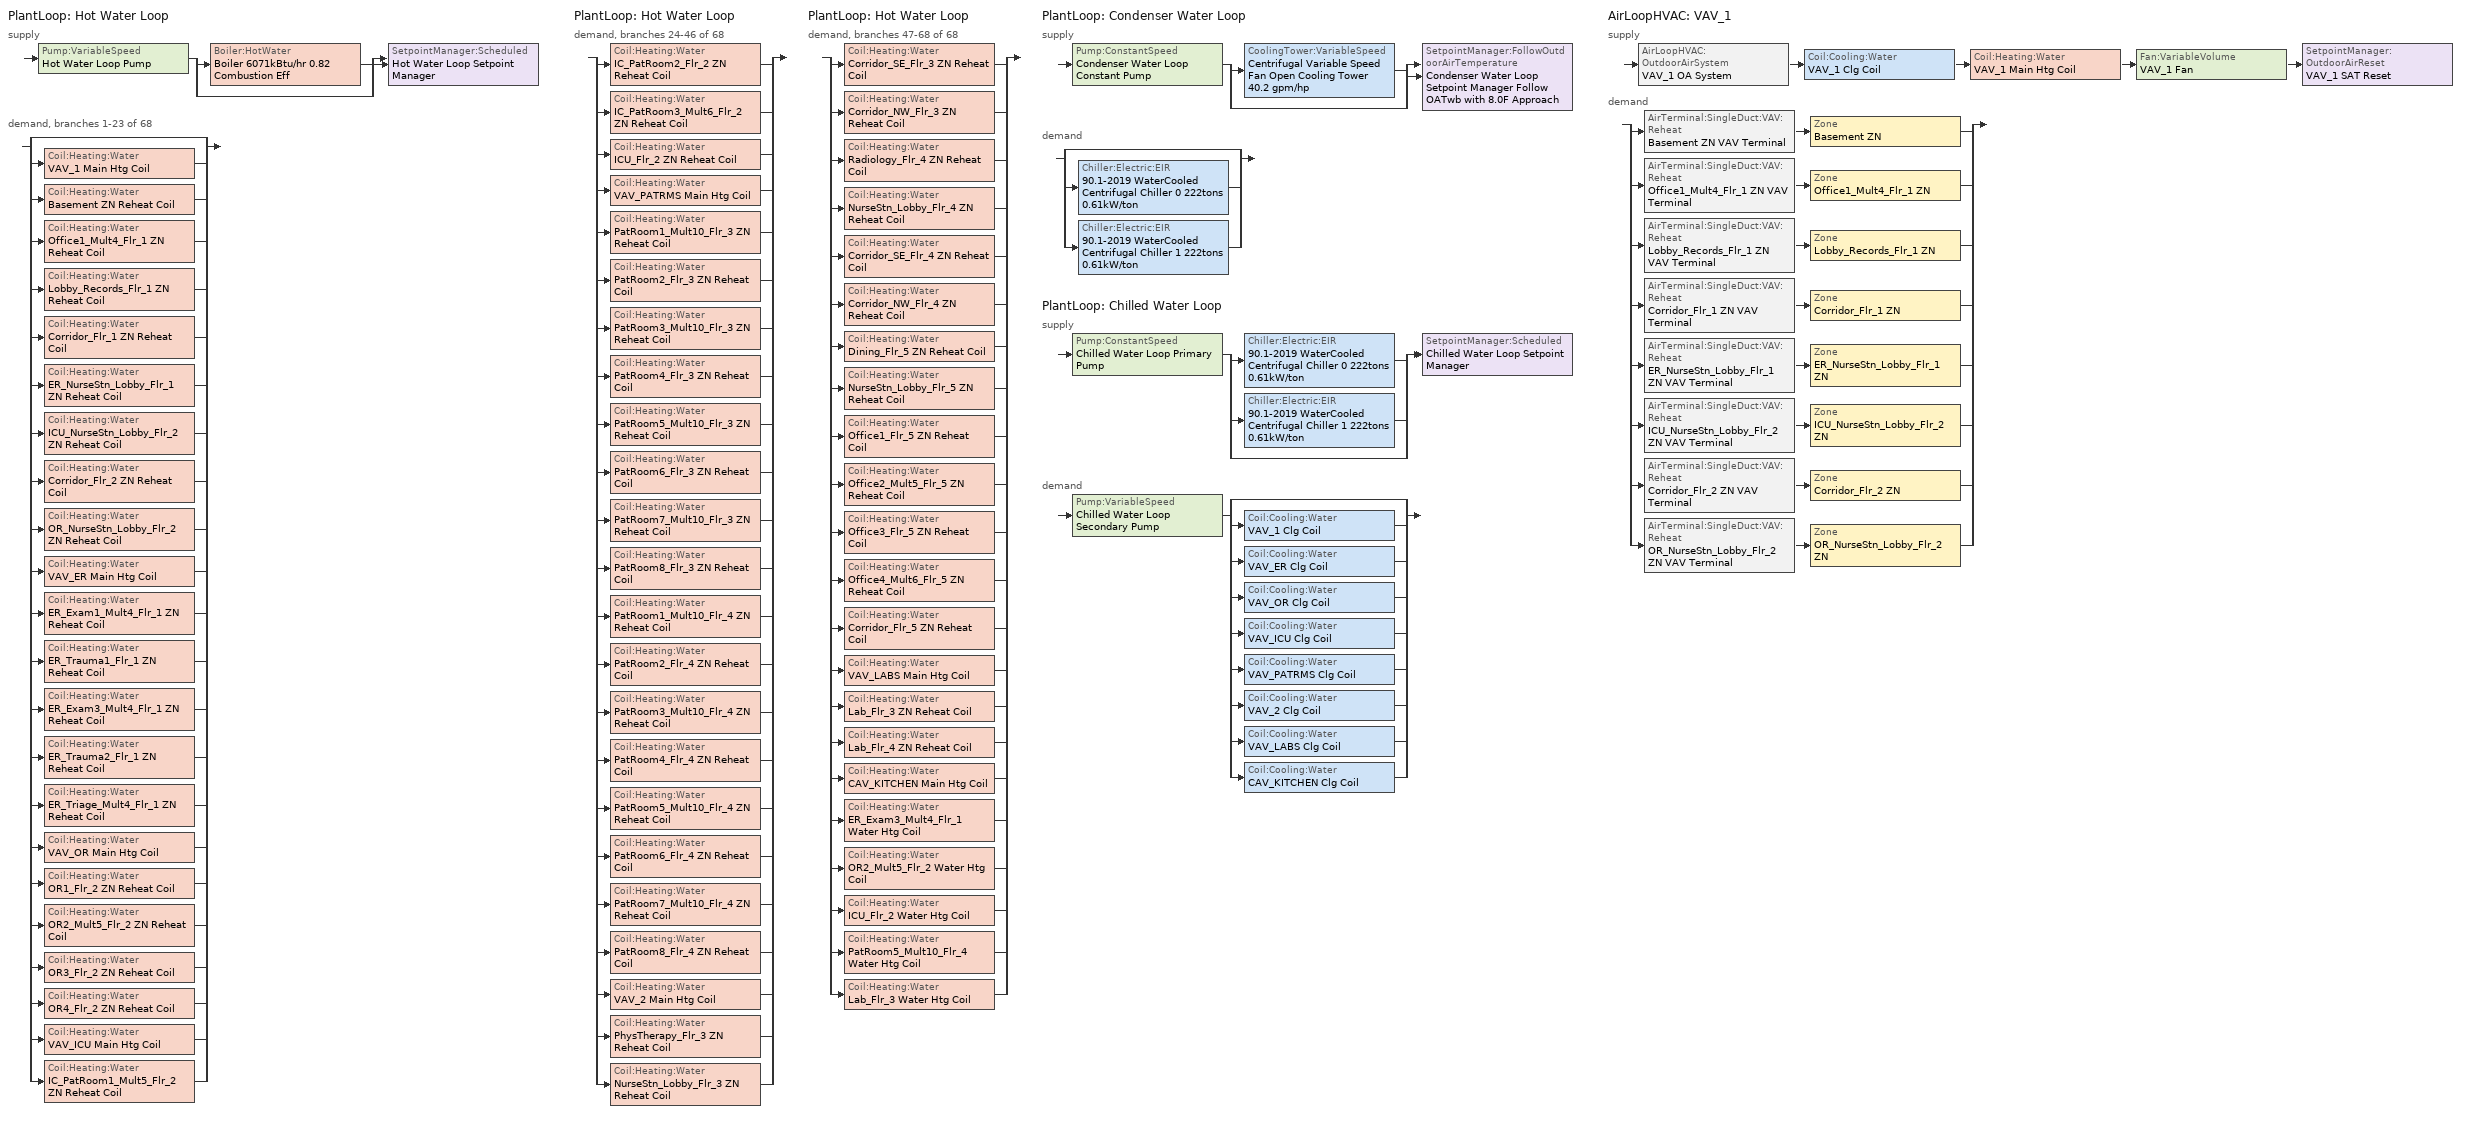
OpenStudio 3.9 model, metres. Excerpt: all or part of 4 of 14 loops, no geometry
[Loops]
PlantLoop 'Hot Water Loop'
 supply: Pump:VariableSpeed 'Hot Water Loop Pump' > split
  | Boiler:HotWater 'Boiler 6071kBtu/hr 0.82 Combustion Eff'
  | bypass
  join > SetpointManager:Scheduled 'Hot Water Loop Setpoint Manager'
 demand, branches 1-23 of 68: split
  | bypass
  | Coil:Heating:Water 'VAV_1 Main Htg Coil'
  | Coil:Heating:Water 'Basement ZN Reheat Coil'
  | Coil:Heating:Water 'Office1_Mult4_Flr_1 ZN Reheat Coil'
  | Coil:Heating:Water 'Lobby_Records_Flr_1 ZN Reheat Coil'
  | Coil:Heating:Water 'Corridor_Flr_1 ZN Reheat Coil'
  | Coil:Heating:Water 'ER_NurseStn_Lobby_Flr_1 ZN Reheat Coil'
  | Coil:Heating:Water 'ICU_NurseStn_Lobby_Flr_2 ZN Reheat Coil'
  | Coil:Heating:Water 'Corridor_Flr_2 ZN Reheat Coil'
  | Coil:Heating:Water 'OR_NurseStn_Lobby_Flr_2 ZN Reheat Coil'
  | Coil:Heating:Water 'VAV_ER Main Htg Coil'
  | Coil:Heating:Water 'ER_Exam1_Mult4_Flr_1 ZN Reheat Coil'
  | Coil:Heating:Water 'ER_Trauma1_Flr_1 ZN Reheat Coil'
  | Coil:Heating:Water 'ER_Exam3_Mult4_Flr_1 ZN Reheat Coil'
  | Coil:Heating:Water 'ER_Trauma2_Flr_1 ZN Reheat Coil'
  | Coil:Heating:Water 'ER_Triage_Mult4_Flr_1 ZN Reheat Coil'
  | Coil:Heating:Water 'VAV_OR Main Htg Coil'
  | Coil:Heating:Water 'OR1_Flr_2 ZN Reheat Coil'
  | Coil:Heating:Water 'OR2_Mult5_Flr_2 ZN Reheat Coil'
  | Coil:Heating:Water 'OR3_Flr_2 ZN Reheat Coil'
  | Coil:Heating:Water 'OR4_Flr_2 ZN Reheat Coil'
  | Coil:Heating:Water 'VAV_ICU Main Htg Coil'
  | Coil:Heating:Water 'IC_PatRoom1_Mult5_Flr_2 ZN Reheat Coil'
PlantLoop 'Hot Water Loop'
 demand, branches 24-46 of 68: split
  | Coil:Heating:Water 'IC_PatRoom2_Flr_2 ZN Reheat Coil'
  | Coil:Heating:Water 'IC_PatRoom3_Mult6_Flr_2 ZN Reheat Coil'
  | Coil:Heating:Water 'ICU_Flr_2 ZN Reheat Coil'
  | Coil:Heating:Water 'VAV_PATRMS Main Htg Coil'
  | Coil:Heating:Water 'PatRoom1_Mult10_Flr_3 ZN Reheat Coil'
  | Coil:Heating:Water 'PatRoom2_Flr_3 ZN Reheat Coil'
  | Coil:Heating:Water 'PatRoom3_Mult10_Flr_3 ZN Reheat Coil'
  | Coil:Heating:Water 'PatRoom4_Flr_3 ZN Reheat Coil'
  | Coil:Heating:Water 'PatRoom5_Mult10_Flr_3 ZN Reheat Coil'
  | Coil:Heating:Water 'PatRoom6_Flr_3 ZN Reheat Coil'
  | Coil:Heating:Water 'PatRoom7_Mult10_Flr_3 ZN Reheat Coil'
  | Coil:Heating:Water 'PatRoom8_Flr_3 ZN Reheat Coil'
  | Coil:Heating:Water 'PatRoom1_Mult10_Flr_4 ZN Reheat Coil'
  | Coil:Heating:Water 'PatRoom2_Flr_4 ZN Reheat Coil'
  | Coil:Heating:Water 'PatRoom3_Mult10_Flr_4 ZN Reheat Coil'
  | Coil:Heating:Water 'PatRoom4_Flr_4 ZN Reheat Coil'
  | Coil:Heating:Water 'PatRoom5_Mult10_Flr_4 ZN Reheat Coil'
  | Coil:Heating:Water 'PatRoom6_Flr_4 ZN Reheat Coil'
  | Coil:Heating:Water 'PatRoom7_Mult10_Flr_4 ZN Reheat Coil'
  | Coil:Heating:Water 'PatRoom8_Flr_4 ZN Reheat Coil'
  | Coil:Heating:Water 'VAV_2 Main Htg Coil'
  | Coil:Heating:Water 'PhysTherapy_Flr_3 ZN Reheat Coil'
  | Coil:Heating:Water 'NurseStn_Lobby_Flr_3 ZN Reheat Coil'
PlantLoop 'Hot Water Loop'
 demand, branches 47-68 of 68: split
  | Coil:Heating:Water 'Corridor_SE_Flr_3 ZN Reheat Coil'
  | Coil:Heating:Water 'Corridor_NW_Flr_3 ZN Reheat Coil'
  | Coil:Heating:Water 'Radiology_Flr_4 ZN Reheat Coil'
  | Coil:Heating:Water 'NurseStn_Lobby_Flr_4 ZN Reheat Coil'
  | Coil:Heating:Water 'Corridor_SE_Flr_4 ZN Reheat Coil'
  | Coil:Heating:Water 'Corridor_NW_Flr_4 ZN Reheat Coil'
  | Coil:Heating:Water 'Dining_Flr_5 ZN Reheat Coil'
  | Coil:Heating:Water 'NurseStn_Lobby_Flr_5 ZN Reheat Coil'
  | Coil:Heating:Water 'Office1_Flr_5 ZN Reheat Coil'
  | Coil:Heating:Water 'Office2_Mult5_Flr_5 ZN Reheat Coil'
  | Coil:Heating:Water 'Office3_Flr_5 ZN Reheat Coil'
  | Coil:Heating:Water 'Office4_Mult6_Flr_5 ZN Reheat Coil'
  | Coil:Heating:Water 'Corridor_Flr_5 ZN Reheat Coil'
  | Coil:Heating:Water 'VAV_LABS Main Htg Coil'
  | Coil:Heating:Water 'Lab_Flr_3 ZN Reheat Coil'
  | Coil:Heating:Water 'Lab_Flr_4 ZN Reheat Coil'
  | Coil:Heating:Water 'CAV_KITCHEN Main Htg Coil'
  | Coil:Heating:Water 'ER_Exam3_Mult4_Flr_1 Water Htg Coil'
  | Coil:Heating:Water 'OR2_Mult5_Flr_2 Water Htg Coil'
  | Coil:Heating:Water 'ICU_Flr_2 Water Htg Coil'
  | Coil:Heating:Water 'PatRoom5_Mult10_Flr_4 Water Htg Coil'
  | Coil:Heating:Water 'Lab_Flr_3 Water Htg Coil'
PlantLoop 'Condenser Water Loop'
 supply: Pump:ConstantSpeed 'Condenser Water Loop Constant Pump' > split
  | CoolingTower:VariableSpeed 'Centrifugal Variable Speed Fan Open Cooling Tower 40.2 gpm/hp'
  | bypass
  join > SetpointManager:FollowOutdoorAirTemperature 'Condenser Water Loop Setpoint Manager Follow OATwb with 8.0F Approach'
 demand: split
  | bypass
  | Chiller:Electric:EIR '90.1-2019 WaterCooled  Centrifugal Chiller 0 222tons 0.61kW/ton'
  | Chiller:Electric:EIR '90.1-2019 WaterCooled  Centrifugal Chiller 1 222tons 0.61kW/ton'
PlantLoop 'Chilled Water Loop'
 supply: Pump:ConstantSpeed 'Chilled Water Loop Primary Pump' > split
  | Chiller:Electric:EIR '90.1-2019 WaterCooled  Centrifugal Chiller 0 222tons 0.61kW/ton'
  | Chiller:Electric:EIR '90.1-2019 WaterCooled  Centrifugal Chiller 1 222tons 0.61kW/ton'
  | bypass
  join > SetpointManager:Scheduled 'Chilled Water Loop Setpoint Manager'
 demand: Pump:VariableSpeed 'Chilled Water Loop Secondary Pump' > split
  | bypass
  | Coil:Cooling:Water 'VAV_1 Clg Coil'
  | Coil:Cooling:Water 'VAV_ER Clg Coil'
  | Coil:Cooling:Water 'VAV_OR Clg Coil'
  | Coil:Cooling:Water 'VAV_ICU Clg Coil'
  | Coil:Cooling:Water 'VAV_PATRMS Clg Coil'
  | Coil:Cooling:Water 'VAV_2 Clg Coil'
  | Coil:Cooling:Water 'VAV_LABS Clg Coil'
  | Coil:Cooling:Water 'CAV_KITCHEN Clg Coil'
AirLoopHVAC 'VAV_1'
 supply: AirLoopHVAC:OutdoorAirSystem 'VAV_1 OA System' > Coil:Cooling:Water 'VAV_1 Clg Coil' > Coil:Heating:Water 'VAV_1 Main Htg Coil' > Fan:VariableVolume 'VAV_1 Fan' > SetpointManager:OutdoorAirReset 'VAV_1 SAT Reset'
 demand: split
  | AirTerminal:SingleDuct:VAV:Reheat 'Basement ZN VAV Terminal' > Zone 'Basement ZN'
  | AirTerminal:SingleDuct:VAV:Reheat 'Office1_Mult4_Flr_1 ZN VAV Terminal' > Zone 'Office1_Mult4_Flr_1 ZN'
  | AirTerminal:SingleDuct:VAV:Reheat 'Lobby_Records_Flr_1 ZN VAV Terminal' > Zone 'Lobby_Records_Flr_1 ZN'
  | AirTerminal:SingleDuct:VAV:Reheat 'Corridor_Flr_1 ZN VAV Terminal' > Zone 'Corridor_Flr_1 ZN'
  | AirTerminal:SingleDuct:VAV:Reheat 'ER_NurseStn_Lobby_Flr_1 ZN VAV Terminal' > Zone 'ER_NurseStn_Lobby_Flr_1 ZN'
  | AirTerminal:SingleDuct:VAV:Reheat 'ICU_NurseStn_Lobby_Flr_2 ZN VAV Terminal' > Zone 'ICU_NurseStn_Lobby_Flr_2 ZN'
  | AirTerminal:SingleDuct:VAV:Reheat 'Corridor_Flr_2 ZN VAV Terminal' > Zone 'Corridor_Flr_2 ZN'
  | AirTerminal:SingleDuct:VAV:Reheat 'OR_NurseStn_Lobby_Flr_2 ZN VAV Terminal' > Zone 'OR_NurseStn_Lobby_Flr_2 ZN'
[Sizing:Zone] Zone Cooling Design Supply Air Temperature Input Method=SupplyAirTemperature; Zone Cooling Design Supply Air Temperature {C}=12.7778; Zone Cooling Design Supply Air Temperature Difference {deltaC}=11.11; Zone Heating Design Supply Air Temperature Input Method=SupplyAirTemperature; Zone Heating Design Supply Air Temperature {C}=40; Zone Heating Design Supply Air Temperature Difference {deltaC}=11.11; Zone Cooling Design Supply Air Humidity Ratio {kg-H2O/kg-air}=0.0085; Zone Heating Design Supply Air Humidity Ratio {kg-H2O/kg-air}=0.008; Cooling Design Air Flow Method=DesignDayWithLimit; Heating Design Air Flow Method=DesignDay; Heating Maximum Air Flow Fraction=1; Account for Dedicated Outdoor Air System=No; Dedicated Outdoor Air System Control Strategy=NeutralSupplyAir; Dedicated Outdoor Air Low Setpoint Temperature for Design {C}=autosize; Dedicated Outdoor Air High Setpoint Temperature for Design {C}=autosize; Zone Load Sizing Method=Sensible Load Only No Latent Load; Zone Latent Cooling Design Supply Air Humidity Ratio Input Method=HumidityRatioDifference; Zone Cooling Design Supply Air Humidity Ratio Difference {kgWater/kgDryAir}=0.005; Zone Latent Heating Design Supply Air Humidity Ratio Input Method=HumidityRatioDifference; Zone Humidification Design Supply Air Humidity Ratio Difference {kgWater/kgDryAir}=0.005; Design Minimum Zone Ventilation Efficiency=0.6; Sizing Option=Coincident
Corridor_Flr_1 ZN; Corridor_Flr_2 ZN; ER_NurseStn_Lobby_Flr_1 ZN; ICU_NurseStn_Lobby_Flr_2 ZN; Lobby_Records_Flr_1 ZN; Office1_Mult4_Flr_1 ZN; OR_NurseStn_Lobby_Flr_2 ZN
[Zone equipment]
Basement ZN: Basement ZN VAV Terminal
Corridor_Flr_1 ZN: Corridor_Flr_1 ZN VAV Terminal
Corridor_Flr_2 ZN: Corridor_Flr_2 ZN VAV Terminal
ER_NurseStn_Lobby_Flr_1 ZN: ER_NurseStn_Lobby_Flr_1 ZN VAV Terminal
ICU_NurseStn_Lobby_Flr_2 ZN: ICU_NurseStn_Lobby_Flr_2 ZN VAV Terminal
Lobby_Records_Flr_1 ZN: Lobby_Records_Flr_1 ZN VAV Terminal
Office1_Mult4_Flr_1 ZN: Office1_Mult4_Flr_1 ZN VAV Terminal
OR_NurseStn_Lobby_Flr_2 ZN: OR_NurseStn_Lobby_Flr_2 ZN VAV Terminal
[PlantLoop] Glycol Concentration=0; Plant Loop Volume {m3}=Autocalculate; Load Distribution Scheme=Optimal
Name | Fluid Type | Minimum Loop Temperature {C} | Maximum Loop Temperature {C} | Common Pipe Simulation
Hot Water Loop | Water | 10
Condenser Water Loop |  | 5 | 80
Chilled Water Loop |  | 1 | 40 | CommonPipe
[Sizing:Plant]
Name | Loop Type | Design Loop Exit Temperature {C} | Loop Design Temperature Difference {deltaC} | Sizing Option | Zone Timesteps in Averaging Window | Coincident Sizing Factor Mode
Hot Water Loop | Heating | 82.2222 | 11.1111 | NonCoincident | 1 | None
Condenser Water Loop | Condenser | 29.4444 | 5.55556 | Coincident | 6 | GlobalCoolingSizingFactor
Chilled Water Loop | Cooling | 6.66667 | 8.33333 | NonCoincident | 1 | None
[SetpointManager:Scheduled] Control Variable=Temperature
Name | Schedule | Setpoint Node or NodeList
Hot Water Loop Setpoint Manager | Hot Water Loop Temp - 180F | Hot Water Loop Supply Outlet Node
Chilled Water Loop Setpoint Manager | Chilled Water Loop Temp - 44F | Chilled Water Loop Supply Outlet Node
[Pump:VariableSpeed] Motor Efficiency=0.94023; Coefficient 1 of the Part Load Performance Curve=0; Coefficient 2 of the Part Load Performance Curve=0.0205; Coefficient 3 of the Part Load Performance Curve=0.4101; Coefficient 4 of the Part Load Performance Curve=0.5753; Pump Control Type=Intermittent; Skin Loss Radiative Fraction=0.5; Design Power Sizing Method=PowerPerFlowPerPressure; Design Electric Power per Unit Flow Rate {W/(m3/s)}=348701.1; Design Shaft Power per Unit Flow Rate per Unit Head {W-s/m3-Pa}=1.28205; Design Minimum Flow Rate Fraction=0
Name | Rated Pump Head {Pa} | Fraction of Motor Inefficiencies to Fluid Stream
Hot Water Loop Pump | 179344
Chilled Water Loop Secondary Pump | 134508 | 0
[Boiler:HotWater]
Boiler 6071kBtu/hr 0.82 Combustion Eff: Fuel Type=NaturalGas; Nominal Thermal Efficiency=0.813; Efficiency Curve Temperature Evaluation Variable=LeavingBoiler; Normalized Boiler Efficiency Curve=Boiler with Minimum Turndown; Minimum Part Load Ratio=0; Maximum Part Load Ratio=1.2; Optimum Part Load Ratio=1; Water Outlet Upper Temperature Limit {C}=95; Boiler Flow Mode=LeavingSetpointModulated; On Cycle Parasitic Electric Load {W}=0; Off Cycle Parasitic Fuel Load {W}=0; Sizing Factor=1
[SetpointManager:FollowOutdoorAirTemperature]
Condenser Water Loop Setpoint Manager Follow OATwb with 8.0F Approach: Control Variable=Temperature; Reference Temperature Type=OutdoorAirWetBulb; Offset Temperature Difference {deltaC}=4.44444; Maximum Setpoint Temperature {C}=29.4444; Minimum Setpoint Temperature {C}=21.1111; Setpoint Node or NodeList=Condenser Water Loop Supply Outlet Node
[Pump:ConstantSpeed] Rated Flow Rate {m3/s}=autosize; Rated Power Consumption {W}=autosize; Fraction of Motor Inefficiencies to Fluid Stream=0; Pump Control Type=Intermittent; Design Power Sizing Method=PowerPerFlowPerPressure; Design Electric Power per Unit Flow Rate {W/(m3/s)}=348701.1; Design Shaft Power per Unit Flow Rate per Unit Head {W-s/m3-Pa}=1.28205
Name | Rated Pump Head {Pa} | Motor Efficiency
Condenser Water Loop Constant Pump | 148557 | 0.946296
Chilled Water Loop Primary Pump | 44836 | 0.927087
[CoolingTower:VariableSpeed]
Centrifugal Variable Speed Fan Open Cooling Tower 40.2 gpm/hp: Model Type=CoolToolsCrossFlow; Design Inlet Air Wet-Bulb Temperature {C}=25; Design Approach Temperature {deltaC}=4.44444; Design Range Temperature {deltaC}=5.55556; Design Water Flow Rate {m3/s}=autosize; Design Air Flow Rate {m3/s}=autosize; Design Fan Power {W}=23898.1; Fan Power Ratio Function of Air Flow Rate Ratio Curve=VSD-TWR-FAN-FPLR; Minimum Air Flow Rate Ratio=0.2; Fraction of Tower Capacity in Free Convection Regime=0.125; Basin Heater Capacity {W/K}=0; Basin Heater Setpoint Temperature {C}=2; Evaporation Loss Mode=SaturatedExit; Evaporation Loss Factor {percent/K}=0.2; Drift Loss Percent {percent}=0.008; Blowdown Calculation Mode=ConcentrationRatio; Blowdown Concentration Ratio=3; Number of Cells=2; Cell Control=MaximalCell; Sizing Factor=1
[Chiller:Electric:EIR] Reference Capacity {W}=Autosize; Reference COP {W/W}=5.76557; Reference Leaving Chilled Water Temperature {C}=6.66667; Reference Entering Condenser Fluid Temperature {C}=35; Reference Chilled Water Flow Rate {m3/s}=Autosize; Cooling Capacity Function of Temperature Curve=WaterCooled_Centrifugal_Chiller_2010_PathA_CAPFT; Electric Input to Cooling Output Ratio Function of Temperature Curve=WaterCooled_Centrifugal_Chiller_2010_PathA_EIRFT; Electric Input to Cooling Output Ratio Function of Part Load Ratio Curve=ChlrWtrCentPathAAllEIRRatio_fQRatio; Minimum Part Load Ratio=0.15; Maximum Part Load Ratio=1; Optimum Part Load Ratio=1; Minimum Unloading Ratio=0.25; Condenser Type=WaterCooled; Leaving Chilled Water Lower Temperature Limit {C}=2.22222; Chiller Flow Mode=ConstantFlow; Design Heat Recovery Water Flow Rate {m3/s}=Autosize; Sizing Factor=0.5; Basin Heater Setpoint Temperature {C}=10; Condenser Heat Recovery Relative Capacity Fraction=1; Condenser Flow Control=ConstantFlow; Condenser Minimum Flow Fraction=0.2; Thermosiphon Minimum Temperature Difference=0
90.1-2019 WaterCooled  Centrifugal Chiller 0 222tons 0.61kW/ton; 90.1-2019 WaterCooled  Centrifugal Chiller 1 222tons 0.61kW/ton
[AirLoopHVAC]
VAV_1: Availability Schedule=Hospital HVACOperationSchd; Design Supply Air Flow Rate {m3/s}=autosize; Design Return Air Flow Fraction of Supply Air Flow=1
[Sizing:System]
VAV_1: Type of Load to Size On=Sensible; Design Outdoor Air Flow Rate {m3/s}=4.32657; Central Heating Maximum System Air Flow Ratio=0.3; Preheat Design Temperature {C}=7.22222; Preheat Design Humidity Ratio {kg-H2O/kg-Air}=0.008; Precool Design Temperature {C}=12.7778; Precool Design Humidity Ratio {kg-H2O/kg-Air}=0.008; Central Cooling Design Supply Air Temperature {C}=12.7778; Central Heating Design Supply Air Temperature {C}=12.7778; Sizing Option=Coincident; 100% Outdoor Air in Cooling=No; 100% Outdoor Air in Heating=No; Central Cooling Design Supply Air Humidity Ratio {kg-H2O/kg-Air}=0.0085; Central Heating Design Supply Air Humidity Ratio {kg-H2O/kg-Air}=0.008; Cooling Design Air Flow Method=DesignDay; Heating Design Air Flow Method=DesignDay; System Outdoor Air Method=ZoneSum; Zone Maximum Outdoor Air Fraction=1; Cooling Supply Air Flow Rate Per Floor Area {m3/s-m2}=0.00996765; Cooling Fraction of Autosized Cooling Supply Air Flow Rate=1; Cooling Supply Air Flow Rate Per Unit Cooling Capacity {m3/s-W}=3.94755e-05; Heating Supply Air Flow Rate Per Floor Area {m3/s-m2}=0.00996765; Heating Fraction of Autosized Heating Supply Air Flow Rate=1; Heating Fraction of Autosized Cooling Supply Air Flow Rate=1; Heating Supply Air Flow Rate Per Unit Heating Capacity {m3/s-W}=3.15882e-05; Cooling Design Capacity Method=CoolingDesignCapacity; Cooling Design Capacity {W}=autosize; Cooling Design Capacity Per Floor Area {W/m2}=234.7; Fraction of Autosized Cooling Design Capacity=1; Heating Design Capacity Method=HeatingDesignCapacity; Heating Design Capacity {W}=autosize; Heating Design Capacity Per Floor Area {W/m2}=157; Fraction of Autosized Heating Design Capacity=1; Central Cooling Capacity Control Method=OnOff; Occupant Diversity=autosize
[Fan:VariableVolume]
VAV_1 Fan: Availability Schedule=Always On Discrete; Fan Total Efficiency=0.61165; Pressure Rise {Pa}=1389.92; Maximum Flow Rate {m3/s}=Autosize; Fan Power Minimum Flow Rate Input Method=Fraction; Fan Power Minimum Flow Fraction=0.1; Fan Power Minimum Air Flow Rate {m3/s}=0; Motor Efficiency=0.941; Motor In Airstream Fraction=1; Fan Power Coefficient 1=0.0407599; Fan Power Coefficient 2=0.088045; Fan Power Coefficient 3=-0.0729261; Fan Power Coefficient 4=0.94374; Fan Power Coefficient 5=0
[Coil:Heating:Water] Availability Schedule=Always On Discrete; Rated Inlet Water Temperature {C}=82.2222; Rated Outlet Water Temperature {C}=71.1111
Name | Rated Inlet Air Temperature {C} | Rated Outlet Air Temperature {C}
VAV_1 Main Htg Coil; VAV_ER Main Htg Coil; VAV_OR Main Htg Coil; VAV_ICU Main Htg Coil; VAV_PATRMS Main Htg Coil; VAV_2 Main Htg Coil; VAV_LABS Main Htg Coil | 7.22222 | 12.7778
Basement ZN Reheat Coil; Office1_Mult4_Flr_1 ZN Reheat Coil; Lobby_Records_Flr_1 ZN Reheat Coil; Corridor_Flr_1 ZN Reheat Coil; ER_NurseStn_Lobby_Flr_1 ZN Reheat Coil; ICU_NurseStn_Lobby_Flr_2 ZN Reheat Coil; Corridor_Flr_2 ZN Reheat Coil; OR_NurseStn_Lobby_Flr_2 ZN Reheat Coil; ER_Exam1_Mult4_Flr_1 ZN Reheat Coil; ER_Trauma1_Flr_1 ZN Reheat Coil; ER_Exam3_Mult4_Flr_1 ZN Reheat Coil; ER_Trauma2_Flr_1 ZN Reheat Coil; ER_Triage_Mult4_Flr_1 ZN Reheat Coil; OR1_Flr_2 ZN Reheat Coil; OR2_Mult5_Flr_2 ZN Reheat Coil; OR3_Flr_2 ZN Reheat Coil; OR4_Flr_2 ZN Reheat Coil; IC_PatRoom1_Mult5_Flr_2 ZN Reheat Coil; IC_PatRoom2_Flr_2 ZN Reheat Coil; IC_PatRoom3_Mult6_Flr_2 ZN Reheat Coil; ICU_Flr_2 ZN Reheat Coil; PatRoom1_Mult10_Flr_3 ZN Reheat Coil; PatRoom2_Flr_3 ZN Reheat Coil; PatRoom3_Mult10_Flr_3 ZN Reheat Coil; PatRoom4_Flr_3 ZN Reheat Coil; PatRoom5_Mult10_Flr_3 ZN Reheat Coil; PatRoom6_Flr_3 ZN Reheat Coil; PatRoom7_Mult10_Flr_3 ZN Reheat Coil; PatRoom8_Flr_3 ZN Reheat Coil; PatRoom1_Mult10_Flr_4 ZN Reheat Coil; PatRoom2_Flr_4 ZN Reheat Coil; PatRoom3_Mult10_Flr_4 ZN Reheat Coil; PatRoom4_Flr_4 ZN Reheat Coil; PatRoom5_Mult10_Flr_4 ZN Reheat Coil; PatRoom6_Flr_4 ZN Reheat Coil; PatRoom7_Mult10_Flr_4 ZN Reheat Coil; PatRoom8_Flr_4 ZN Reheat Coil; PhysTherapy_Flr_3 ZN Reheat Coil; NurseStn_Lobby_Flr_3 ZN Reheat Coil; Corridor_SE_Flr_3 ZN Reheat Coil; Corridor_NW_Flr_3 ZN Reheat Coil; Radiology_Flr_4 ZN Reheat Coil; NurseStn_Lobby_Flr_4 ZN Reheat Coil; Corridor_SE_Flr_4 ZN Reheat Coil; Corridor_NW_Flr_4 ZN Reheat Coil; Dining_Flr_5 ZN Reheat Coil; NurseStn_Lobby_Flr_5 ZN Reheat Coil; Office1_Flr_5 ZN Reheat Coil; Office2_Mult5_Flr_5 ZN Reheat Coil; Office3_Flr_5 ZN Reheat Coil; Office4_Mult6_Flr_5 ZN Reheat Coil; Corridor_Flr_5 ZN Reheat Coil; Lab_Flr_3 ZN Reheat Coil; Lab_Flr_4 ZN Reheat Coil | 12.7778 | 40
CAV_KITCHEN Main Htg Coil | 12.8 | 40
ER_Exam3_Mult4_Flr_1 Water Htg Coil; OR2_Mult5_Flr_2 Water Htg Coil; ICU_Flr_2 Water Htg Coil; PatRoom5_Mult10_Flr_4 Water Htg Coil; Lab_Flr_3 Water Htg Coil | 16.6 | 32.2
[Controller:WaterCoil] Minimum Actuated Flow {m3/s}=0
Name | Water Coil | Action | Controller Convergence Tolerance {deltaC}
VAV_1 Main Htg Coil Controller | VAV_1 Main Htg Coil | Normal | 0.1
VAV_1 Clg Coil Controller | VAV_1 Clg Coil | Reverse
Basement ZN Reheat Coil Controller | Basement ZN Reheat Coil | Normal | 0.1
Office1_Mult4_Flr_1 ZN Reheat Coil Controller | Office1_Mult4_Flr_1 ZN Reheat Coil | Normal | 0.1
Lobby_Records_Flr_1 ZN Reheat Coil Controller | Lobby_Records_Flr_1 ZN Reheat Coil | Normal | 0.1
Corridor_Flr_1 ZN Reheat Coil Controller | Corridor_Flr_1 ZN Reheat Coil | Normal | 0.1
ER_NurseStn_Lobby_Flr_1 ZN Reheat Coil Controller | ER_NurseStn_Lobby_Flr_1 ZN Reheat Coil | Normal | 0.1
ICU_NurseStn_Lobby_Flr_2 ZN Reheat Coil Controller | ICU_NurseStn_Lobby_Flr_2 ZN Reheat Coil | Normal | 0.1
Corridor_Flr_2 ZN Reheat Coil Controller | Corridor_Flr_2 ZN Reheat Coil | Normal | 0.1
OR_NurseStn_Lobby_Flr_2 ZN Reheat Coil Controller | OR_NurseStn_Lobby_Flr_2 ZN Reheat Coil | Normal | 0.1
VAV_ER Main Htg Coil Controller | VAV_ER Main Htg Coil | Normal | 0.1
VAV_ER Clg Coil Controller | VAV_ER Clg Coil | Reverse
ER_Exam1_Mult4_Flr_1 ZN Reheat Coil Controller | ER_Exam1_Mult4_Flr_1 ZN Reheat Coil | Normal | 0.1
ER_Trauma1_Flr_1 ZN Reheat Coil Controller | ER_Trauma1_Flr_1 ZN Reheat Coil | Normal | 0.1
ER_Exam3_Mult4_Flr_1 ZN Reheat Coil Controller | ER_Exam3_Mult4_Flr_1 ZN Reheat Coil | Normal | 0.1
ER_Trauma2_Flr_1 ZN Reheat Coil Controller | ER_Trauma2_Flr_1 ZN Reheat Coil | Normal | 0.1
ER_Triage_Mult4_Flr_1 ZN Reheat Coil Controller | ER_Triage_Mult4_Flr_1 ZN Reheat Coil | Normal | 0.1
VAV_OR Main Htg Coil Controller | VAV_OR Main Htg Coil | Normal | 0.1
VAV_OR Clg Coil Controller | VAV_OR Clg Coil | Reverse
OR1_Flr_2 ZN Reheat Coil Controller | OR1_Flr_2 ZN Reheat Coil | Normal | 0.1
OR2_Mult5_Flr_2 ZN Reheat Coil Controller | OR2_Mult5_Flr_2 ZN Reheat Coil | Normal | 0.1
OR3_Flr_2 ZN Reheat Coil Controller | OR3_Flr_2 ZN Reheat Coil | Normal | 0.1
OR4_Flr_2 ZN Reheat Coil Controller | OR4_Flr_2 ZN Reheat Coil | Normal | 0.1
VAV_ICU Main Htg Coil Controller | VAV_ICU Main Htg Coil | Normal | 0.1
VAV_ICU Clg Coil Controller | VAV_ICU Clg Coil | Reverse
IC_PatRoom1_Mult5_Flr_2 ZN Reheat Coil Controller | IC_PatRoom1_Mult5_Flr_2 ZN Reheat Coil | Normal | 0.1
IC_PatRoom2_Flr_2 ZN Reheat Coil Controller | IC_PatRoom2_Flr_2 ZN Reheat Coil | Normal | 0.1
IC_PatRoom3_Mult6_Flr_2 ZN Reheat Coil Controller | IC_PatRoom3_Mult6_Flr_2 ZN Reheat Coil | Normal | 0.1
ICU_Flr_2 ZN Reheat Coil Controller | ICU_Flr_2 ZN Reheat Coil | Normal | 0.1
VAV_PATRMS Main Htg Coil Controller | VAV_PATRMS Main Htg Coil | Normal | 0.1
VAV_PATRMS Clg Coil Controller | VAV_PATRMS Clg Coil | Reverse
PatRoom1_Mult10_Flr_3 ZN Reheat Coil Controller | PatRoom1_Mult10_Flr_3 ZN Reheat Coil | Normal | 0.1
PatRoom2_Flr_3 ZN Reheat Coil Controller | PatRoom2_Flr_3 ZN Reheat Coil | Normal | 0.1
PatRoom3_Mult10_Flr_3 ZN Reheat Coil Controller | PatRoom3_Mult10_Flr_3 ZN Reheat Coil | Normal | 0.1
PatRoom4_Flr_3 ZN Reheat Coil Controller | PatRoom4_Flr_3 ZN Reheat Coil | Normal | 0.1
PatRoom5_Mult10_Flr_3 ZN Reheat Coil Controller | PatRoom5_Mult10_Flr_3 ZN Reheat Coil | Normal | 0.1
PatRoom6_Flr_3 ZN Reheat Coil Controller | PatRoom6_Flr_3 ZN Reheat Coil | Normal | 0.1
PatRoom7_Mult10_Flr_3 ZN Reheat Coil Controller | PatRoom7_Mult10_Flr_3 ZN Reheat Coil | Normal | 0.1
PatRoom8_Flr_3 ZN Reheat Coil Controller | PatRoom8_Flr_3 ZN Reheat Coil | Normal | 0.1
PatRoom1_Mult10_Flr_4 ZN Reheat Coil Controller | PatRoom1_Mult10_Flr_4 ZN Reheat Coil | Normal | 0.1
PatRoom2_Flr_4 ZN Reheat Coil Controller | PatRoom2_Flr_4 ZN Reheat Coil | Normal | 0.1
PatRoom3_Mult10_Flr_4 ZN Reheat Coil Controller | PatRoom3_Mult10_Flr_4 ZN Reheat Coil | Normal | 0.1
PatRoom4_Flr_4 ZN Reheat Coil Controller | PatRoom4_Flr_4 ZN Reheat Coil | Normal | 0.1
PatRoom5_Mult10_Flr_4 ZN Reheat Coil Controller | PatRoom5_Mult10_Flr_4 ZN Reheat Coil | Normal | 0.1
PatRoom6_Flr_4 ZN Reheat Coil Controller | PatRoom6_Flr_4 ZN Reheat Coil | Normal | 0.1
PatRoom7_Mult10_Flr_4 ZN Reheat Coil Controller | PatRoom7_Mult10_Flr_4 ZN Reheat Coil | Normal | 0.1
PatRoom8_Flr_4 ZN Reheat Coil Controller | PatRoom8_Flr_4 ZN Reheat Coil | Normal | 0.1
VAV_2 Main Htg Coil Controller | VAV_2 Main Htg Coil | Normal | 0.1
VAV_2 Clg Coil Controller | VAV_2 Clg Coil | Reverse
PhysTherapy_Flr_3 ZN Reheat Coil Controller | PhysTherapy_Flr_3 ZN Reheat Coil | Normal | 0.1
NurseStn_Lobby_Flr_3 ZN Reheat Coil Controller | NurseStn_Lobby_Flr_3 ZN Reheat Coil | Normal | 0.1
Corridor_SE_Flr_3 ZN Reheat Coil Controller | Corridor_SE_Flr_3 ZN Reheat Coil | Normal | 0.1
Corridor_NW_Flr_3 ZN Reheat Coil Controller | Corridor_NW_Flr_3 ZN Reheat Coil | Normal | 0.1
Radiology_Flr_4 ZN Reheat Coil Controller | Radiology_Flr_4 ZN Reheat Coil | Normal | 0.1
NurseStn_Lobby_Flr_4 ZN Reheat Coil Controller | NurseStn_Lobby_Flr_4 ZN Reheat Coil | Normal | 0.1
Corridor_SE_Flr_4 ZN Reheat Coil Controller | Corridor_SE_Flr_4 ZN Reheat Coil | Normal | 0.1
Corridor_NW_Flr_4 ZN Reheat Coil Controller | Corridor_NW_Flr_4 ZN Reheat Coil | Normal | 0.1
Dining_Flr_5 ZN Reheat Coil Controller | Dining_Flr_5 ZN Reheat Coil | Normal | 0.1
NurseStn_Lobby_Flr_5 ZN Reheat Coil Controller | NurseStn_Lobby_Flr_5 ZN Reheat Coil | Normal | 0.1
Office1_Flr_5 ZN Reheat Coil Controller | Office1_Flr_5 ZN Reheat Coil | Normal | 0.1
Office2_Mult5_Flr_5 ZN Reheat Coil Controller | Office2_Mult5_Flr_5 ZN Reheat Coil | Normal | 0.1
Office3_Flr_5 ZN Reheat Coil Controller | Office3_Flr_5 ZN Reheat Coil | Normal | 0.1
Office4_Mult6_Flr_5 ZN Reheat Coil Controller | Office4_Mult6_Flr_5 ZN Reheat Coil | Normal | 0.1
Corridor_Flr_5 ZN Reheat Coil Controller | Corridor_Flr_5 ZN Reheat Coil | Normal | 0.1
VAV_LABS Main Htg Coil Controller | VAV_LABS Main Htg Coil | Normal | 0.1
VAV_LABS Clg Coil Controller | VAV_LABS Clg Coil | Reverse
Lab_Flr_3 ZN Reheat Coil Controller | Lab_Flr_3 ZN Reheat Coil | Normal | 0.1
Lab_Flr_4 ZN Reheat Coil Controller | Lab_Flr_4 ZN Reheat Coil | Normal | 0.1
CAV_KITCHEN Main Htg Coil Controller | CAV_KITCHEN Main Htg Coil | Normal | 0.1
CAV_KITCHEN Clg Coil Controller | CAV_KITCHEN Clg Coil | Reverse
ER_Exam3_Mult4_Flr_1 Water Htg Coil Controller | ER_Exam3_Mult4_Flr_1 Water Htg Coil | Normal | 0.1
OR2_Mult5_Flr_2 Water Htg Coil Controller | OR2_Mult5_Flr_2 Water Htg Coil | Normal | 0.1
ICU_Flr_2 Water Htg Coil Controller | ICU_Flr_2 Water Htg Coil | Normal | 0.1
PatRoom5_Mult10_Flr_4 Water Htg Coil Controller | PatRoom5_Mult10_Flr_4 Water Htg Coil | Normal | 0.1
Lab_Flr_3 Water Htg Coil Controller | Lab_Flr_3 Water Htg Coil | Normal | 0.1
[Coil:Cooling:Water] Availability Schedule=Always On Discrete; Design Inlet Water Temperature {C}=Autosize; Heat Exchanger Configuration=CrossFlow
VAV_1 Clg Coil; VAV_ER Clg Coil; VAV_OR Clg Coil; VAV_ICU Clg Coil; VAV_PATRMS Clg Coil; VAV_2 Clg Coil; VAV_LABS Clg Coil; CAV_KITCHEN Clg Coil
[Controller:OutdoorAir]
VAV_1 OA Controller: Minimum Outdoor Air Flow Rate {m3/s}=0; Maximum Outdoor Air Flow Rate {m3/s}=Autosize; Economizer Control Type=DifferentialEnthalpy; Economizer Control Action Type=ModulateFlow; Lockout Type=LockoutWithHeating; Minimum Limit Type=FixedMinimum; Minimum Outdoor Air Schedule=Hospital BLDG_OA_FRAC_SCH; Maximum Fraction of Outdoor Air Schedule=VAV_1_MAX_OA_FRAC; Controller Mechanical Ventilation=VAV_1 Vent Controller; High Humidity Control=No; High Humidity Outdoor Air Flow Ratio=1; Control High Indoor Humidity Based on Outdoor Humidity Ratio=Yes; Heat Recovery Bypass Control Type=BypassWhenOAFlowGreaterThanMinimum; Economizer Operation Staging=InterlockedWithMechanicalCooling
[Controller:MechanicalVentilation]
VAV_1 Vent Controller: Availability Schedule=Always On Discrete; System Outdoor Air Method=Standard62.1VentilationRateProcedureWithLimit
[AirLoopHVAC:OutdoorAirSystem]
VAV_1 OA System: Controller=VAV_1 OA Controller
[AirTerminal:SingleDuct:VAV:Reheat] Availability Schedule=Always On Discrete; Maximum Air Flow Rate {m3/s}=AutoSize; Fixed Minimum Air Flow Rate {m3/s}=0; Maximum Hot Water or Steam Flow Rate {m3/s}=AutoSize; Minimum Hot Water or Steam Flow Rate {m3/s}=0; Convergence Tolerance=0.001; Damper Heating Action=ReverseWithLimits; Maximum Flow per Zone Floor Area During Reheat {m3/s-m2}=AutoSize; Maximum Flow Fraction During Reheat=0.5; Maximum Reheat Air Temperature {C}=40; Control For Outdoor Air=No
Name | Zone Minimum Air Flow Input Method | Constant Minimum Air Flow Fraction | Reheat Coil | Minimum Air Flow Fraction Schedule
Basement ZN VAV Terminal | Constant | 0.725 | Basement ZN Reheat Coil
Office1_Mult4_Flr_1 ZN VAV Terminal | Scheduled | 0 | Office1_Mult4_Flr_1 ZN Reheat Coil | Office1_Mult4_Flr_1 ZN VAV Terminal - MDP - adjusted
Lobby_Records_Flr_1 ZN VAV Terminal | Constant | 0.375 | Lobby_Records_Flr_1 ZN Reheat Coil
Corridor_Flr_1 ZN VAV Terminal | Constant | 0.539 | Corridor_Flr_1 ZN Reheat Coil
ER_NurseStn_Lobby_Flr_1 ZN VAV Terminal | Constant | 0.234 | ER_NurseStn_Lobby_Flr_1 ZN Reheat Coil
ICU_NurseStn_Lobby_Flr_2 ZN VAV Terminal | Constant | 0.207 | ICU_NurseStn_Lobby_Flr_2 ZN Reheat Coil
Corridor_Flr_2 ZN VAV Terminal | Constant | 0.475 | Corridor_Flr_2 ZN Reheat Coil
OR_NurseStn_Lobby_Flr_2 ZN VAV Terminal | Constant | 0.226 | OR_NurseStn_Lobby_Flr_2 ZN Reheat Coil
[SetpointManager:OutdoorAirReset]
VAV_1 SAT Reset: Control Variable=Temperature; Setpoint at Outdoor Low Temperature {C}=15.5556; Outdoor Low Temperature {C}=10; Setpoint at Outdoor High Temperature {C}=12.7778; Outdoor High Temperature {C}=21.1111; Setpoint Node or NodeList=VAV_1 Supply Outlet Node
[Schedule:Constant] Value=1
Always On Discrete; VAV_1_MAX_OA_FRAC
[Schedule:Ruleset]
Name | Default Day Schedule | Summer Design Day Schedule | Winter Design Day Schedule
Hot Water Loop Temp - 180F | Hot Water Loop Temp - 180F Default
Chilled Water Loop Temp - 44F | Chilled Water Loop Temp - 44F Default
Hospital HVACOperationSchd | Hospital HVACOperationSchd Default | Hospital HVACOperationSchd Summer Design Day | Hospital HVACOperationSchd Winter Design Day
Hospital BLDG_OA_FRAC_SCH | Hospital BLDG_OA_FRAC_SCH Default | Hospital BLDG_OA_FRAC_SCH Summer Design Day | Hospital BLDG_OA_FRAC_SCH Winter Design Day
Office1_Mult4_Flr_1 ZN VAV Terminal - MDP - adjusted | Office1_Mult4_Flr_1 ZN VAV Terminal - MDP Default 1
[Schedule:Day]
Hot Water Loop Temp - 180F Default: 24, 0, 82.2222
Chilled Water Loop Temp - 44F Default: 24, 0, 6.66667
Hospital HVACOperationSchd Default; Hospital HVACOperationSchd Winter Design Day; Hospital HVACOperationSchd Summer Design Day: No, 24, 0, 1
Hospital BLDG_OA_FRAC_SCH Default: No, 24, 0, 0
Hospital BLDG_OA_FRAC_SCH Winter Design Day; Hospital BLDG_OA_FRAC_SCH Summer Design Day; Hospital BLDG_OA_FRAC_SCH WntrDsn|SmrDsn|Sat|Wkdy Day: No, 6, 0, 0, 18, 0, 0.25, 24, 0, 0
Office1_Mult4_Flr_1 ZN VAV Terminal - MDP Default 1: 12, 0, 0.161, 13, 0, 0.1, 24, 0, 0.161
[Schedule:Rule]
Schedule Rule 28: Schedule Ruleset=Hospital BLDG_OA_FRAC_SCH; Rule Order=0; Day Schedule=Hospital BLDG_OA_FRAC_SCH WntrDsn|SmrDsn|Sat|Wkdy Day; Apply Monday=Yes; Apply Tuesday=Yes; Apply Wednesday=Yes; Apply Thursday=Yes; Apply Friday=Yes; Apply Saturday=Yes; Date Specification Type=DateRange; Start Month=1; Start Day=1; End Month=12; End Day=31
[Curve:Cubic] Minimum Value of x=0
Name | Coefficient1 Constant | Coefficient2 x | Coefficient3 x**2 | Coefficient4 x**3 | Maximum Value of x
VSD-TWR-FAN-FPLR | 0.331629 | -0.885676 | 0.605565 | 0.948482 | 1
Boiler with Minimum Turndown | 0.7791 | 1.4745 | -2.5795 | 1.3467 | 1.3
[Curve:Biquadratic] Minimum Value of x=5; Maximum Value of x=10; Minimum Value of y=17.78; Maximum Value of y=46.11
Name | Coefficient1 Constant | Coefficient2 x | Coefficient3 x**2 | Coefficient4 y | Coefficient5 y**2 | Coefficient6 x*y
WaterCooled_Centrifugal_Chiller_2010_PathA_CAPFT | 0.760017 | 0.0147432 | 0.0002144 | 0.0207218 | -0.0006425 | 0.0008007
WaterCooled_Centrifugal_Chiller_2010_PathA_EIRFT | 0.677258 | 0.0117857 | -0.0001967 | 0.0014414 | 0.0003005 | -0.0006807
[Curve:Quadratic]
ChlrWtrCentPathAAllEIRRatio_fQRatio: Coefficient1 Constant=0.222149; Coefficient2 x=0.503156; Coefficient3 x**2=0.256905; Minimum Value of x=0.1; Maximum Value of x=1; Minimum Curve Output=0.28
